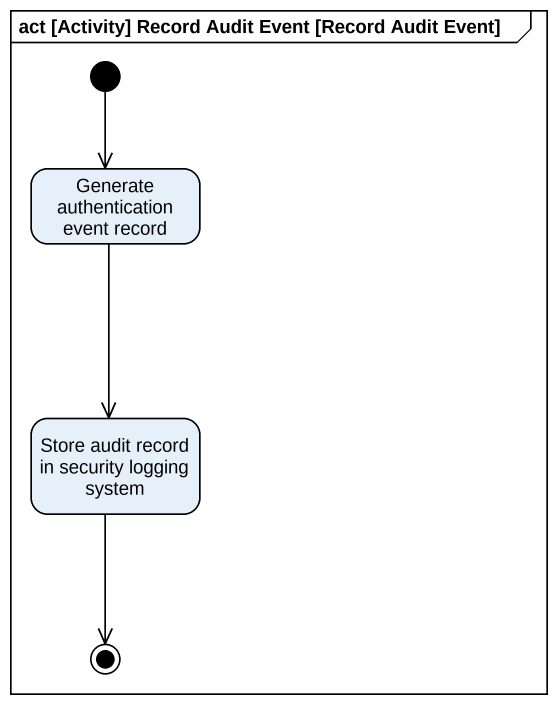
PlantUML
@startuml
mainframe act [Activity] Record Audit Event [Record Audit Event]
hide empty description
state "Generate authentication event record" as Generate_authentication
state "Store audit record in security logging system" as Store_audit_record_in
[*] --> Generate_authentication
Generate_authentication --> Store_audit_record_in
Store_audit_record_in --> [*]
@enduml
